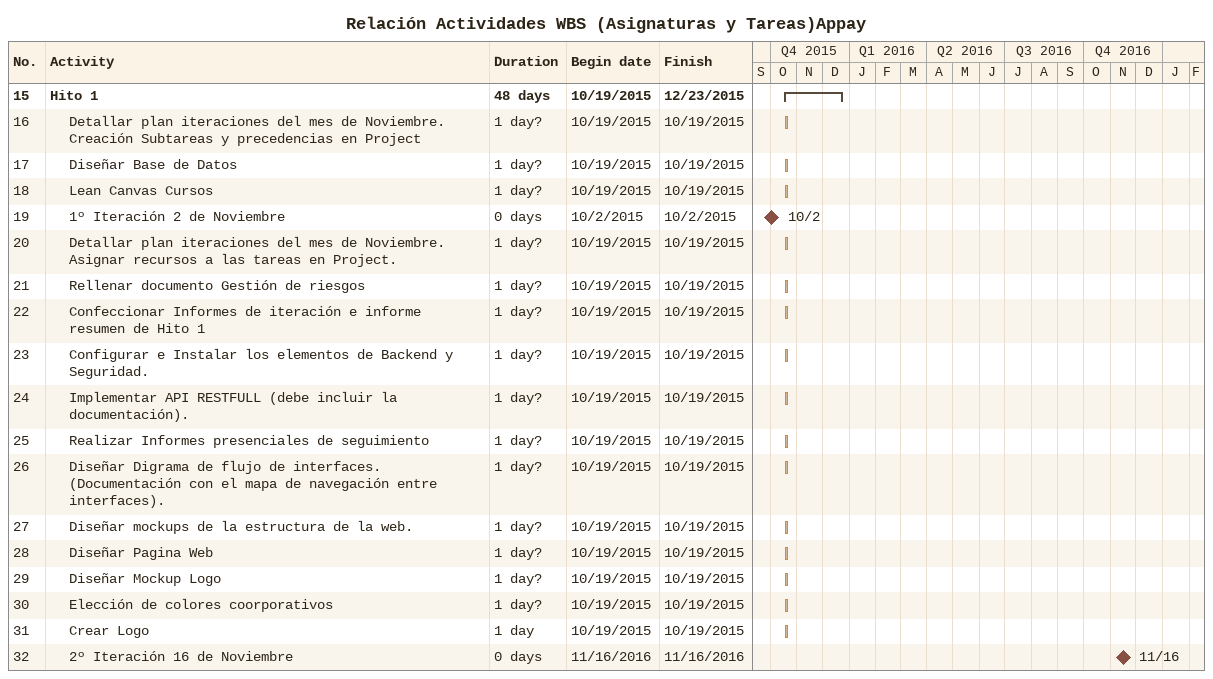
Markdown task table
Relación Actividades WBS (Asignaturas y Tareas)Appay

| ID | Level | Task | Duration | Start | Finish |
|---|---|---|---|---|---|
| 15 | 1 | **Hito 1** | 48d | 2015-10-19 | 2015-12-23 |
| 16 | 2 | Detallar plan iteraciones del mes de Noviembre. Creación Subtareas y precedencias en Project | 1d? | 2015-10-19 | 2015-10-19 |
| 17 | 2 | Diseñar Base de Datos | 1d? | 2015-10-19 | 2015-10-19 |
| 18 | 2 | Lean Canvas Cursos | 1d? | 2015-10-19 | 2015-10-19 |
| 19 | 2 | 1º Iteración 2 de Noviembre | 0d | 2015-10-02 | 2015-10-02 |
| 20 | 2 | Detallar plan iteraciones del mes de Noviembre. Asignar recursos a las tareas en Project. | 1d? | 2015-10-19 | 2015-10-19 |
| 21 | 2 | Rellenar documento Gestión de riesgos | 1d? | 2015-10-19 | 2015-10-19 |
| 22 | 2 | Confeccionar Informes de iteración e informe resumen de Hito 1 | 1d? | 2015-10-19 | 2015-10-19 |
| 23 | 2 | Configurar e Instalar los elementos de Backend y Seguridad. | 1d? | 2015-10-19 | 2015-10-19 |
| 24 | 2 | Implementar API RESTFULL (debe incluir la documentación). | 1d? | 2015-10-19 | 2015-10-19 |
| 25 | 2 | Realizar Informes presenciales de seguimiento | 1d? | 2015-10-19 | 2015-10-19 |
| 26 | 2 | Diseñar Digrama de flujo de interfaces. (Documentación con el mapa de navegación entre interfaces). | 1d? | 2015-10-19 | 2015-10-19 |
| 27 | 2 | Diseñar mockups de la estructura de la web. | 1d? | 2015-10-19 | 2015-10-19 |
| 28 | 2 | Diseñar Pagina Web | 1d? | 2015-10-19 | 2015-10-19 |
| 29 | 2 | Diseñar Mockup Logo | 1d? | 2015-10-19 | 2015-10-19 |
| 30 | 2 | Elección de colores coorporativos | 1d? | 2015-10-19 | 2015-10-19 |
| 31 | 2 | Crear Logo | 1d | 2015-10-19 | 2015-10-19 |
| 32 | 2 | 2º Iteración 16 de Noviembre | 0d | 2016-11-16 | 2016-11-16 |
